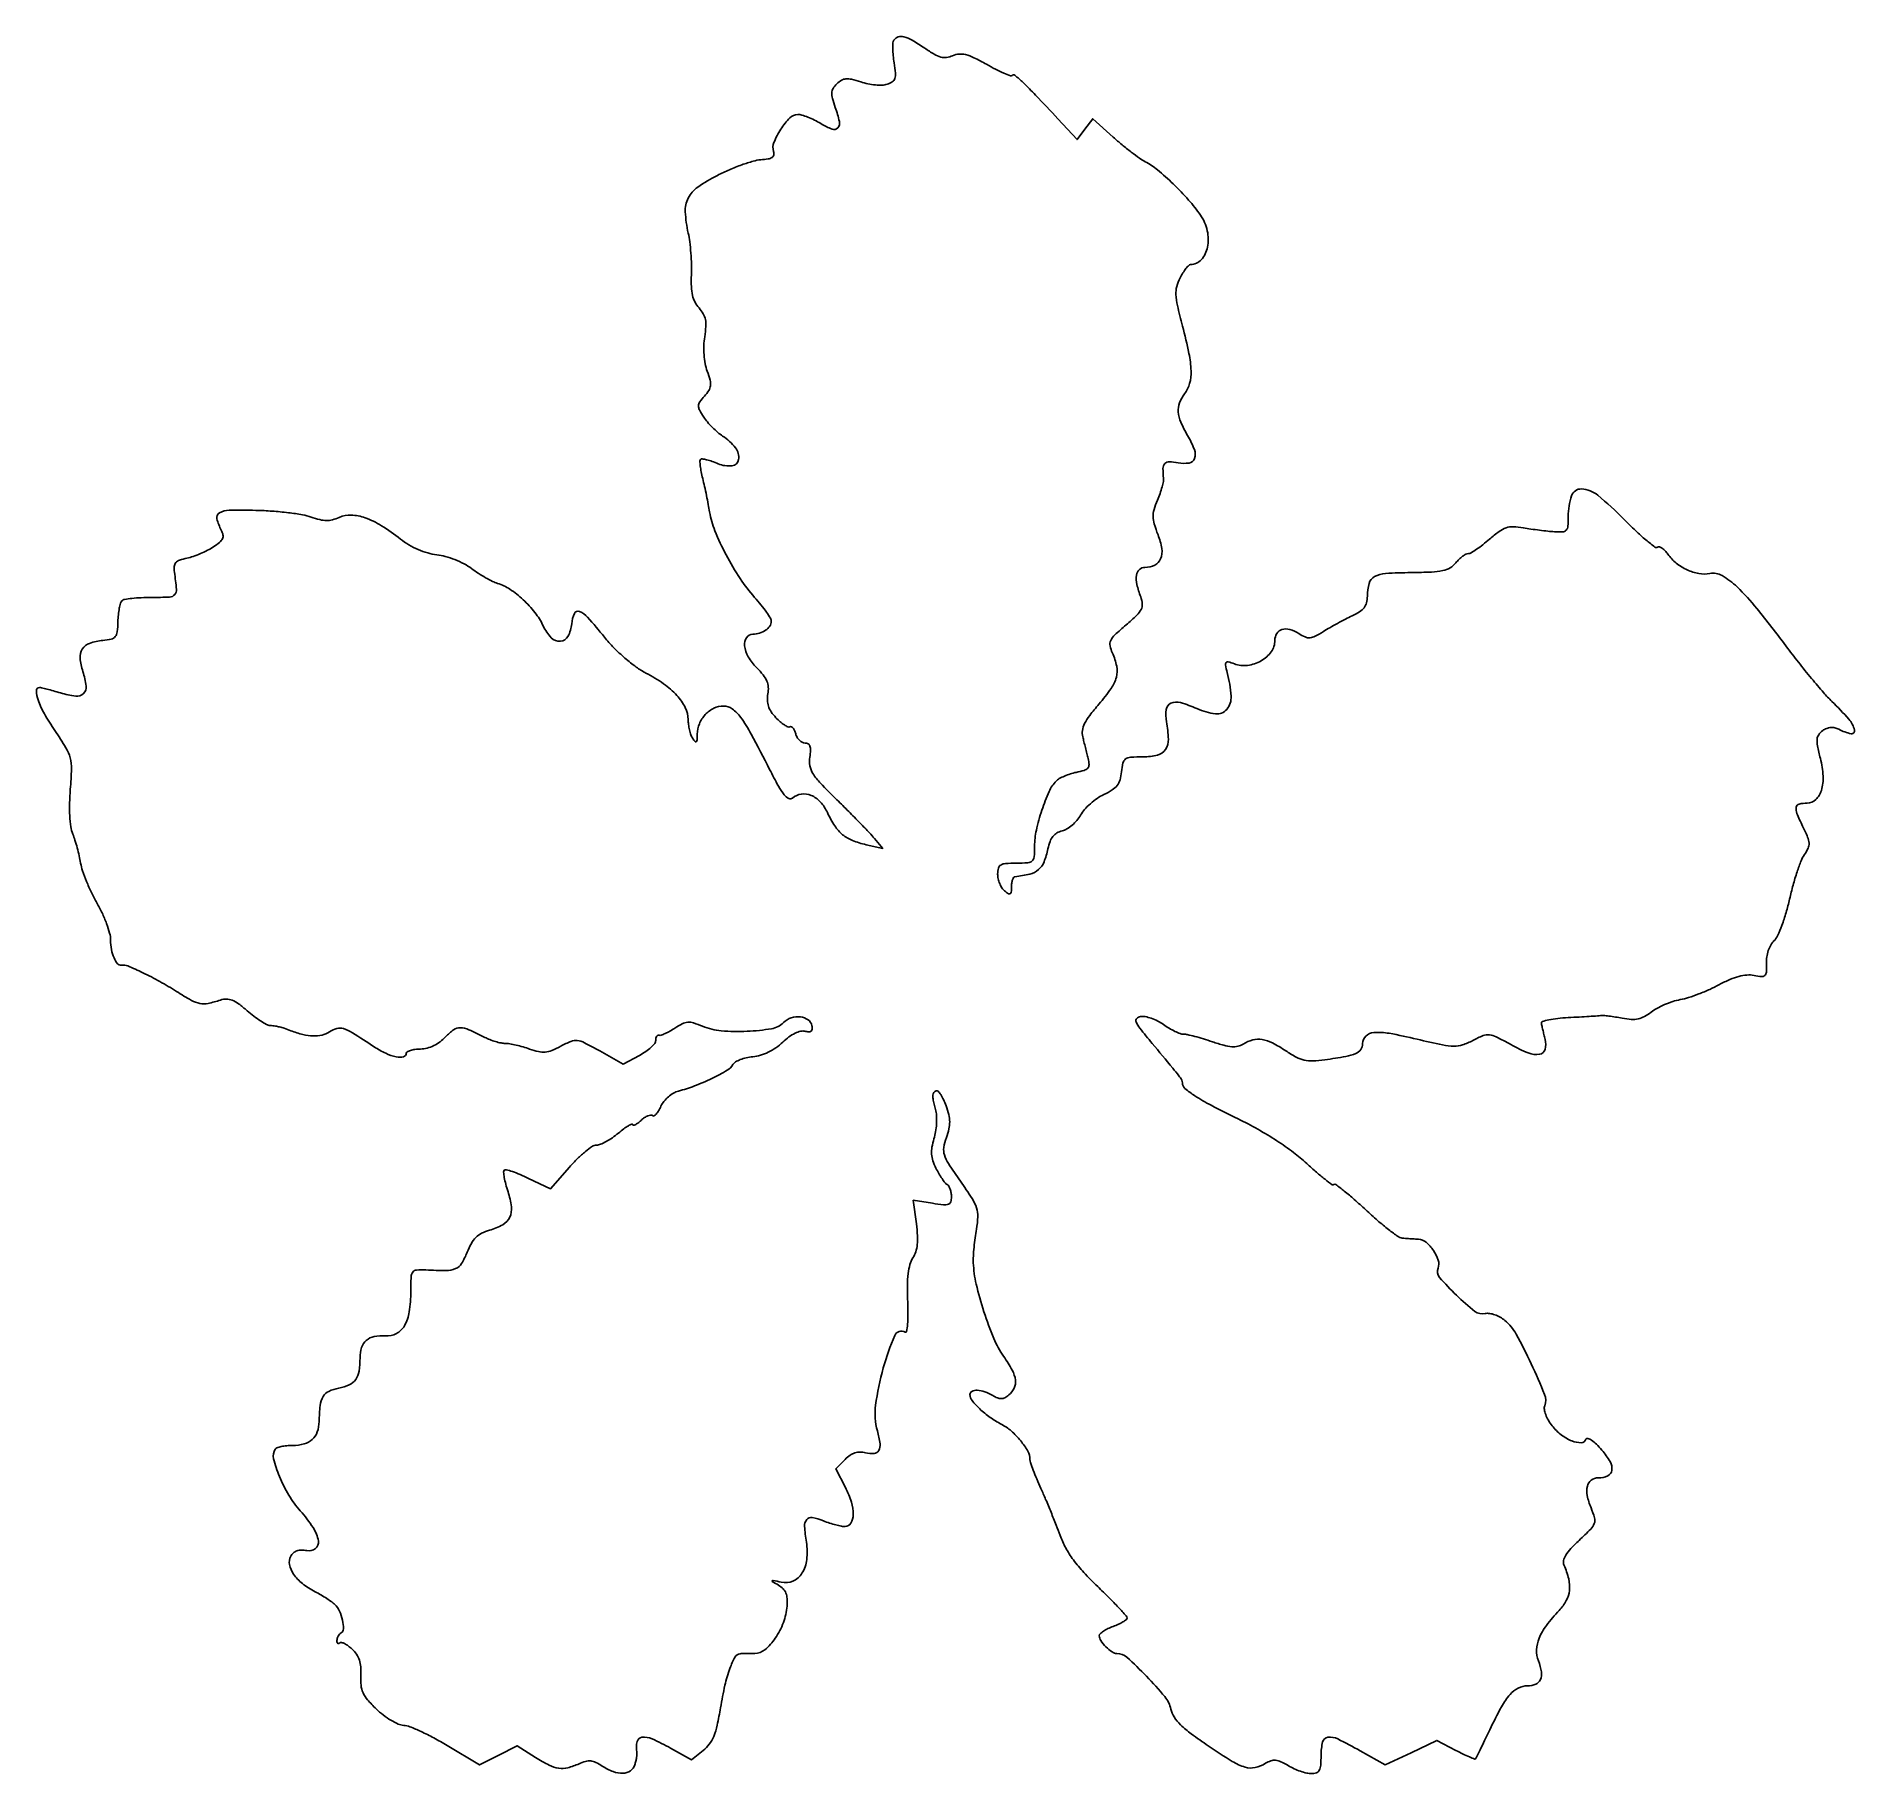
# Model space of a CAD drawing. Extents: x 0 to 393, y 0 to 376.
import ezdxf

# ---------------------------------------------------------------- set-up
doc = ezdxf.new("R2010")
doc.units = 0

msp = doc.modelspace()

# ---------------------------------------------------------------- linework, layer by layer
msp.add_lwpolyline([(185.537498, 375.060672, 0.122416), (185.347736, 374.468181, 0.019259), (185.313408, 373.234629, 0.020413), (185.390072, 371.747649, 0.01656), (185.58986, 370.16341, -0.016592), (185.871911, 367.925681, -0.101389), (185.744838, 366.773935, -0.169884), (185.204812, 366.061391, -0.069708), (184.09568, 365.530368, -0.071121), (183.029841, 365.352531, -0.028038), (181.539718, 365.401328, -0.02706), (179.910998, 365.635678, -0.03045), (178.381495, 366.03911, 0.019171), (176.392433, 366.612016, 0.080787), (175.158578, 366.712026, 0.115684), (174.191269, 366.401435, 0.061167), (173.192749, 365.62132, 0.058318), (172.401364, 364.620144, 0.122343), (172.101685, 363.681092, 0.084829), (172.225829, 362.489578, 0.018479), (172.858174, 360.515669, -0.030887), (173.75018, 357.473517, -0.244155), (173.390712, 356.097196, -0.312434), (172.172549, 355.811031, -0.043183), (169.713708, 357.033031, 0.021693), (168.353803, 357.783319, 0.021293), (166.925646, 358.418021, 0.021747), (165.628223, 358.865523, 0.071756), (164.735302, 358.996262, 0.204356), (163.040127, 358.277467, 0.047483), (161.071738, 355.801569, 0.047805), (159.589069, 352.962405, 0.17502), (159.510776, 350.966049, -0.134748), (159.539589, 350.236031, -0.195343), (159.172194, 349.71511, -0.101329), (158.30325, 349.379338, -0.023899), (156.74988, 349.193639, 0.052525), (155.091927, 348.89854, 0.015719), (152.646227, 348.108276, 0.015573), (149.939094, 347.042319, 0.016273), (147.343658, 345.824233, 0.034446), (143.082341, 343.268649, 0.123896), (141.019619, 340.893844, 0.131917), (140.395958, 337.914219, 0.04128), (141.031358, 333.355952, -0.024204), (141.363286, 331.452153, -0.012196), (141.606304, 329.025819, -0.012082), (141.735884, 326.500768, -0.017549), (141.718072, 324.26988, 0.020319), (141.711882, 321.73923, 0.047733), (141.963328, 319.868064, 0.06187), (142.504258, 318.39786, 0.064925), (143.38189, 317.130881, -0.054463), (144.280573, 315.889619, -0.08104), (144.747244, 314.635036, -0.064788), (144.847256, 313.098361, -0.023544), (144.603848, 310.924067, 0.031655), (144.422741, 309.028947, 0.026526), (144.465256, 307.009618, 0.027167), (144.715215, 305.07375, 0.041084), (145.159743, 303.434784, -0.022414), (145.757945, 301.515614, -0.092572), (145.845888, 300.30835, -0.113797), (145.484813, 299.282783, -0.042632), (144.555985, 298.061863, 0.027655), (143.537361, 296.802911, 0.147697), (143.252754, 295.976583, 0.134103), (143.458958, 295.088672, 0.021312), (144.382129, 293.539551, 0.031335), (145.189667, 292.461011, 0.019338), (146.263252, 291.29467, 0.01937), (147.418254, 290.220018, 0.032662), (148.474933, 289.424467, -0.07986), (151.264703, 286.880119, -0.210138), (151.939775, 284.319233, -0.343141), (150.499734, 282.96909, -0.122575), (147.528065, 283.423827, 0.015597), (146.205034, 283.92876, 0.023121), (145.014993, 284.280206, 0.019859), (144.047624, 284.477524, 0.241248), (143.698164, 284.36483, 0.211192), (143.559511, 284.006428, 0.01615), (143.643637, 282.949597, 0.019977), (143.842099, 281.651233, 0.0138), (144.165462, 280.199936, -0.00645), (144.563567, 278.529262, -0.004003), (144.989796, 276.558731, -0.004015), (145.37934, 274.606821, -0.007236), (145.662578, 273, 0.056743), (146.815741, 268.88732, 0.024536), (149.220047, 263.724061, 0.024408), (152.251689, 258.59309, 0.037258), (155.408421, 254.5, -0.013676), (156.783314, 252.881131, -0.017895), (157.944099, 251.325149, -0.015584), (158.811018, 249.98445, -0.136379), (158.999218, 249.309017, -0.152949), (158.684676, 248.302496, -0.089355), (157.78374, 247.400246, -0.077135), (156.477832, 246.763087, -0.070703), (155, 246.526431, 0.248032), (153.646462, 245.780174, 0.176041), (153.239813, 244.06021, 0.10266), (154.03841, 241.657992, 0.065053), (155.843347, 239.310499, -0.026777), (157.267045, 237.72556, -0.068772), (158.058773, 236.407708, -0.086023), (158.364924, 235.112057, -0.062405), (158.269588, 233.629929, 0.056008), (158.161654, 232.230687, 0.073266), (158.392536, 230.970367, 0.067413), (158.99864, 229.753389, 0.039392), (160.019021, 228.479753, 0.02418), (160.943188, 227.586739, 0.035784), (161.841062, 226.906479, 0.039253), (162.60458, 226.490985, 0.24829), (163.03167, 226.519573, -0.256454), (163.354786, 226.536224, -0.108204), (163.707736, 226.258792, -0.069375), (164.039782, 225.717856, -0.039076), (164.29269, 224.988753, 0.066624), (164.604149, 224.228515, 0.068333), (165.10249, 223.584196, 0.075188), (165.704423, 223.149072, 0.11952), (166.319143, 223, -0.135532), (166.989402, 222.814917, -0.178332), (167.384641, 222.325158, -0.096497), (167.505086, 221.429299, -0.024396), (167.346601, 219.961175, 0.084198), (167.368734, 218.066894, 0.096619), (168.026129, 216.383592, 0.049666), (169.638805, 214.32366, 0.008096), (173.210038, 210.711175, -0.00291), (175.770115, 208.174697, -0.003209), (178.217726, 205.689562, -0.002986), (180.281724, 203.54132, -0.016348), (181.351188, 202.338398), (183.149976, 200.176797), (179.546639, 200.989481, -0.03912), (176.561011, 201.913129, -0.078682), (174.445535, 203.167639, -0.07582), (172.772876, 205.047507, -0.034171), (171.164379, 207.940266, 0.074375), (169.618922, 210.260313, 0.110389), (167.631579, 211.66355, 0.134102), (165.524689, 211.935352, 0.139497), (163.608152, 211.089758, -0.299055), (162.784029, 210.997447, -0.106692), (161.820383, 211.780244, -0.043059), (160.553915, 213.672001, -0.008547), (158.646694, 217.275559, 0.005131), (154.65144, 224.950667, 0.034608), (152.377013, 228.583286, 0.079223), (150.570874, 230.384723, 0.157785), (148.669686, 231, 0.113413), (146.581088, 230.52008, 0.092043), (144.726991, 229.153153, 0.089204), (143.442728, 227.167065, 0.097745), (142.984687, 224.921259, -0.011219), (142.94828, 223.655777, -0.194256), (142.777567, 223.288341, -0.432559), (142.508155, 223.30571, -0.029051), (142, 224, -0.058167), (141.626583, 224.758396, -0.026335), (141.310881, 225.821498, -0.025644), (141.092317, 226.991134, -0.0319), (141.015313, 228.094461, 0.115761), (140.395327, 230.668062, 0.067743), (138.590338, 233.294148, 0.055116), (135.713843, 235.833487, 0.035124), (131.888054, 238.141803, -0.039499), (129.7706, 239.444759, -0.020527), (127.340224, 241.376689, -0.019964), (124.938265, 243.626043, -0.024421), (122.888054, 245.919573, 0.0101), (119.265486, 250.213402, 0.11592), (117.477415, 251.487175, 0.407077), (116.399728, 251.050457, 0.079385), (115.817886, 248.810705, -0.096314), (115.010399, 246.082467, -0.260489), (113.380524, 245.011476, -0.224907), (111.400228, 245.781277, -0.078794), (109.630461, 248.366316, 0.055628), (107.861047, 251.225241, 0.039139), (105.298501, 254.011564, 0.039851), (102.431968, 256.279385, 0.073815), (99.755396, 257.546966, -0.041274), (98.658759, 257.981713, -0.014731), (97.171391, 258.773892, -0.014501), (95.583163, 259.742948, -0.016613), (94.125936, 260.761586, 0.040714), (92.530739, 261.765947, 0.025809), (90.53174, 262.680126, 0.025844), (88.45562, 263.381153, 0.041785), (86.625936, 263.733879, -0.042506), (84.657573, 264.116277, -0.032826), (82.597678, 264.850672, -0.031829), (80.580753, 265.879611, -0.033175), (78.739882, 267.143613, 0.027153), (74.652384, 270.023201, 0.055195), (71.116337, 271.72764, 0.073987), (68.075119, 272.316232, 0.118296), (65.490507, 271.813721, -0.043876), (64.043403, 271.302102, -0.066193), (62.717684, 271.142326, -0.057941), (61.272584, 271.328323, -0.02581), (59.433357, 271.887938, 0.044492), (57.54862, 272.385384, 0.012056), (54.492386, 272.831705, 0.012103), (50.984737, 273.17194, 0.012291), (47.48276, 273.339846, 0.009743), (41.647502, 273.36227, 0.126962), (39.57346, 272.792246, 0.333522), (39.029735, 271.528011, 0.063516), (39.980478, 269.036477, -0.076742), (40.334105, 268.031076, -0.159325), (40.226704, 267.215714, -0.109739), (39.603395, 266.421749, -0.026654), (38.2514, 265.429068, -0.027799), (36.99461, 264.702022, -0.017332), (35.45038, 263.985915, -0.01738), (33.873932, 263.383887, -0.029977), (32.520922, 263.009279, 0.030997), (30.945054, 262.569509, 0.130851), (30.13938, 262.024988, 0.16115), (29.802261, 261.22019, 0.054332), (29.842748, 259.93243, -0.01258), (30.268398, 256.241869, -0.211269), (29.882828, 255.104131, -0.198494), (28.769844, 254.585936, -0.010963), (24.850889, 254.5, 0.011996), (22.632595, 254.446772, 0.01642), (20.641554, 254.285507, 0.013183), (19.019162, 254.056843, 0.152961), (18.454032, 253.76981, 0.132258), (18.157088, 253.267951, 0.021107), (17.895639, 252.146732, 0.022114), (17.697418, 250.766703, 0.017773), (17.603144, 249.26981, -0.021158), (17.447871, 247.04452, -0.142259), (17.026748, 246.033266, -0.168201), (16.165052, 245.492668, -0.032608), (14.324471, 245.192196, 0.059248), (11.467547, 244.568358, 0.168885), (9.891616, 243.325058, 0.166281), (9.412902, 241.35764, 0.057039), (10.017611, 238.446638, -0.047215), (10.729154, 235.329368, -0.239551), (10.15265, 233.700589, -0.224511), (8.456233, 233.140919, -0.042041), (5.166077, 233.832096, 0.004137), (3.626762, 234.27944, 0.005585), (2.226801, 234.656928, 0.003874), (1.049612, 234.950577, 0.059247), (0.63398, 235, 0.423021), (-0.050271, 234.294924, 0.078118), (0.322613, 232.31219, 0.043605), (1.686433, 229.330338, 0.020147), (3.940527, 225.706169, -0.012745), (6.353525, 221.951563, -0.071968), (7.282877, 219.765829, -0.072552), (7.550958, 217.41385, -0.013071), (7.297098, 213.003788, 0.015283), (7.137346, 209.996816, 0.019504), (7.183106, 207.221804, 0.021338), (7.413348, 204.883798, 0.059936), (7.836259, 203.297619, -0.019097), (8.30637, 201.977463, -0.009988), (8.79528, 200.302087, -0.009919), (9.228821, 198.5616, -0.014968), (9.530565, 197.028635, 0.040523), (9.953226, 195.341162, 0.015367), (10.80294, 193.064065, 0.015102), (11.88286, 190.633333, 0.017851), (13.053261, 188.406909, -0.021199), (14.182297, 186.223819, -0.020367), (15.138894, 183.923973, -0.02079), (15.813983, 181.829961, -0.066341), (16.015313, 180.378273, 0.043765), (16.207726, 178.310671, 0.056781), (16.758392, 176.490021, 0.072616), (17.525635, 175.244569, 0.261522), (18.366577, 174.926015, -0.137685), (19.733532, 174.755407, -0.01171), (22.994753, 173.294197, -0.015636), (26.676843, 171.396294, -0.01488), (30.295684, 169.242029, 0.013747), (33.504171, 167.322186, 0.079841), (35.349034, 166.64378, 0.101089), (37.113744, 166.658709, 0.028531), (39.780287, 167.388088, -0.083063), (41.077662, 167.595195, -0.09343), (42.316, 167.352199, -0.064554), (43.712161, 166.573052, -0.020651), (45.565083, 165.077, 0.017102), (47.014252, 163.889857, 0.019946), (48.470546, 162.86715, 0.019337), (49.756471, 162.107316, 0.102839), (50.534796, 161.875, -0.014214), (51.681818, 161.744214, -0.026085), (52.604328, 161.562855, -0.022258), (53.594626, 161.266493, -0.007651), (55, 160.752546, 0.029841), (57.64229, 159.917116, 0.054783), (59.875637, 159.608964, 0.06771), (61.770766, 159.813588, 0.084518), (63.390833, 160.520428, -0.07858), (65.00843, 161.249025, -0.148971), (66.423804, 161.2074, -0.059186), (68.366042, 160.28495, -0.004891), (73.080432, 157.253738, 0.035682), (75.563693, 155.86514, 0.059591), (77.833811, 155.114126, 0.101537), (79.405209, 155.117156, 0.355563), (80, 155.84782, -0.276977), (80.199874, 156.180953, -0.048727), (80.903378, 156.472278, -0.040707), (81.896953, 156.688064, -0.026022), (83.075329, 156.783079, 0.056896), (84.522516, 156.990112, 0.049086), (85.963767, 157.522521, 0.047419), (87.320915, 158.348482, 0.045507), (88.518651, 159.425623, -0.0522), (90.233872, 160.927208, -0.158413), (91.696603, 161.380588, -0.101633), (93.541039, 160.97545, -0.014988), (97, 159.309846, 0.026853), (98.098545, 158.812602, 0.021275), (99.332269, 158.39166, 0.021745), (100.513061, 158.099215, 0.049066), (101.429002, 158.006161, -0.041554), (102.397339, 157.92243, -0.014343), (103.775556, 157.64592, -0.014139), (105.284214, 157.252715, -0.015936), (106.708459, 156.78846, 0.030072), (108.634224, 156.220389, 0.079394), (110.064211, 156.122615, 0.075624), (111.493929, 156.474233, 0.025478), (113.438798, 157.397107, -0.026398), (115.660641, 158.446406, -0.128087), (117.030746, 158.63061, -0.088839), (118.555574, 158.161672, -0.009135), (121.88613, 156.368744), (126.953578, 153.520192), (130.476789, 155.417567, 0.027445), (131.825619, 156.242456, 0.034959), (132.965057, 157.151955, 0.037548), (133.774456, 158.016957, 0.170921), (134, 158.657471, -0.055165), (134.055069, 159.155085, -0.092655), (134.220313, 159.540307, -0.132391), (134.46506, 159.753906, -0.187799), (134.75, 159.777616, 0.15899), (135.190088, 159.789539, 0.021364), (136.05969, 160.14207, 0.02292), (137.083648, 160.666981, 0.017454), (138.155326, 161.330593, -0.03058), (139.754477, 162.263702, -0.101287), (140.924684, 162.581494, -0.092135), (142.186806, 162.428718, -0.022745), (144.155326, 161.710837, 0.077767), (148.179565, 160.726243, 0.032759), (153.762171, 160.618847, 0.030079), (159.074131, 161.186175, 0.155961), (161.664213, 162.521355, -0.116553), (163.323599, 163.546374, -0.108872), (165.309996, 163.754494, -0.1275), (166.972726, 163.116975, -0.193043), (167.798011, 161.828393, -0.064538), (167.84215, 161.085539, -0.209572), (167.618179, 160.658166, -0.185072), (167.12643, 160.501233, -0.049713), (166.302123, 160.631244, 0.125305), (165.359464, 160.637341, 0.053431), (164.165733, 160.202133, 0.044708), (162.841444, 159.397985, 0.030775), (161.493896, 158.270759, -0.038749), (160.01737, 157.075099, -0.037961), (158.364194, 156.112392, -0.039372), (156.651949, 155.442864, -0.051218), (155, 155.122254, 0.033829), (153.602979, 154.901127, 0.0376), (152.298637, 154.497962, 0.040747), (151.257217, 153.986663, 0.1295), (150.718765, 153.437324, -0.133556), (149.489051, 152.202599, -0.017194), (146.160235, 150.437699, -0.021048), (142.377182, 148.78883, -0.030955), (138.921439, 147.69309, 0.071626), (137.84117, 147.251353, 0.04636), (136.743158, 146.46111, 0.045657), (135.788102, 145.462411, 0.061148), (135.133999, 144.39475, -0.027309), (134.625115, 143.422339, -0.050468), (134.094751, 142.706402, -0.077843), (133.625149, 142.328987, -0.338901), (133.293711, 142.372956, 0.234376), (132.921862, 142.498232, 0.064891), (132.309878, 142.332094, 0.051015), (131.578555, 141.935767, 0.034262), (130.831152, 141.347194, -0.021097), (130.127583, 140.762508, -0.04717), (129.537901, 140.395333, -0.099012), (129.153155, 140.29081, -0.434239), (129, 140.433906, 0.536999), (128.808432, 140.560839, 0.03495), (128.096212, 140.198785, 0.026509), (127.104444, 139.530163, 0.013331), (125.923275, 138.588894, -0.024405), (124.622516, 137.5986, -0.026058), (123.258813, 136.762877, -0.026831), (122.01957, 136.173326, -0.099138), (121.173275, 136.008136, 0.150743), (120.28429, 135.738615, 0.022777), (118.774055, 134.61618, 0.023816), (117.064902, 133.079487, 0.01857), (115.355425, 131.258136), (111.210849, 126.5), (106.484507, 128.795749, 0.012875), (104.634073, 129.636398, 0.019765), (102.987674, 130.258268, 0.014957), (101.638219, 130.663479, 0.267949), (101.217384, 130.550717, 0.225244), (101.070699, 130.139066, 0.018072), (101.232282, 128.966397, 0.021632), (101.549226, 127.524211, 0.014798), (102.027497, 125.916682, -0.049126), (102.762308, 122.639949, -0.144186), (102.388629, 120.381464, -0.153464), (100.873866, 118.771435, -0.058071), (97.991068, 117.568506, 0.048353), (96.318106, 116.908187, 0.077319), (95.076596, 116.008885, 0.070354), (94.091031, 114.710013, 0.033595), (93.193613, 112.810973, -0.04455), (91.988864, 110.399595, -0.154531), (90.684464, 109.274375, -0.101606), (88.644792, 108.855329, -0.013702), (84.25, 108.975301, 0.028746), (82.209025, 108.969623, 0.228421), (81.407957, 108.522175, 0.143594), (81.056076, 107.484802, 0.009683), (80.985258, 104.326618, -0.036197), (80.651567, 99.910413, -0.092966), (79.608279, 96.89584, -0.142069), (77.871372, 95.211725, -0.141429), (75.499751, 94.714346, 0.065337), (73.068393, 94.577516, 0.132313), (71.355094, 93.750314, 0.139435), (70.344541, 92.210612, 0.076079), (70, 89.959343, -0.037441), (69.78299, 87.065411, -0.116399), (69.059562, 85.261785, -0.135361), (67.681383, 84.127789, -0.05856), (65.39413, 83.414161, 0.06419), (63.241302, 82.715878, 0.15095), (62.008351, 81.586706, 0.105557), (61.374552, 79.669866, 0.022887), (61.152959, 76.170095, -0.079664), (60.75195, 73.921183, -0.125677), (59.674609, 72.296351, -0.118456), (57.896283, 71.326123, -0.066004), (55.436572, 71, 0.022676), (54.129219, 70.940678, 0.029604), (52.945737, 70.761959, 0.030091), (52.011533, 70.504182, 0.173672), (51.617209, 70.189649, 0.203137), (51.301815, 68.141024, 0.034989), (52.557653, 64.326047, 0.036986), (54.593604, 60.236297, 0.047896), (57.066377, 56.855898, -0.036456), (59.84144, 53.2386, -0.105495), (60.980507, 50.313143, -0.275743), (60.340786, 48.697532, -0.214331), (58.464591, 48.25152, 0.047193), (57.280219, 48.363858, 0.085758), (56.324686, 48.199001, 0.099935), (55.577745, 47.750089, 0.084962), (55.01215, 47.022703, 0.174905), (54.748939, 45.221333, 0.100263), (55.616599, 43.175251, 0.075276), (57.525225, 41.131404, 0.048057), (60.261808, 39.364614, -0.012081), (61.546095, 38.66065, -0.01172), (62.808152, 37.888594, -0.011704), (63.885526, 37.15806, -0.041809), (64.520292, 36.620325, -0.087363), (65.536443, 35.16679, -0.053847), (66.210975, 33.186143, -0.056151), (66.41152, 31.34452, -0.258942), (65.90612, 30.441979, 0.076782), (65.559406, 30.14587, 0.053294), (65.266173, 29.721098, 0.052888), (65.06707, 29.23953, 0.071714), (65, 28.774316, 0.055262), (65.042469, 28.391237, 0.166336), (65.178144, 28.170183, 0.256101), (65.376099, 28.132269, 0.118857), (65.606449, 28.273116, -0.263711), (65.980163, 28.37643, -0.053871), (66.648309, 28.129808, -0.043833), (67.457299, 27.635091, -0.028399), (68.301595, 26.933648, -0.057295), (69.257444, 25.813241, -0.069191), (69.863008, 24.571315, -0.06083), (70.155111, 23.084615, -0.03287), (70.167776, 21.21656, 0.040042), (70.212472, 19.099092, 0.082888), (70.64694, 17.507885, 0.070085), (71.629567, 15.981188, 0.022302), (73.489945, 14.009745, 0.02884), (75.024163, 12.685389, 0.028787), (76.701496, 11.545495, 0.030056), (78.277693, 10.726424, 0.091702), (79.445241, 10.44533, -0.081382), (80.787159, 10.151201, -0.013845), (83.200271, 9.114225, -0.014792), (85.991295, 7.720496, -0.012698), (88.843208, 6.094735), (95.830563, 1.872912), (99.908466, 3.953303), (103.986369, 6.033694), (107.973313, 3.516847, 0.022222), (110.958983, 1.812672, 0.082578), (113.015037, 1.155326, 0.10081), (114.949905, 1.264339, 0.042602), (117.411983, 2.141851, -0.040998), (118.80096, 2.641914, -0.091015), (119.918011, 2.733826, -0.086267), (121.032351, 2.423572, -0.034111), (122.423853, 1.641851, 0.053729), (124.798932, 0.42736, 0.100703), (126.918332, 0.075324, 0.143742), (128.516877, 0.608009, 0.165558), (129.467132, 1.896442, 0.018152), (129.686279, 2.685115, 0.018227), (129.847302, 3.486536, 0.018384), (129.936245, 4.19398, 0.066498), (129.916098, 4.646442, -0.097687), (129.955784, 6.919438, -0.321218), (131.005332, 7.871951, -0.136317), (133.213856, 7.525481, -0.020774), (137.231667, 5.494083), (141.715239, 2.988167), (144.267562, 4.995824, 0.067143), (145.593974, 6.363192, 0.062645), (146.547693, 8.06428, 0.042323), (147.299315, 10.48324, 0.012895), (148.027515, 14.251741, -0.014391), (148.980388, 19.104916, -0.030968), (150.049776, 22.760819, -0.037397), (151.163108, 25.245557, -0.256353), (152.25, 25.946665, -0.011493), (152.681913, 25.967417, -0.002048), (153.490104, 25.984333, -0.002213), (154.437538, 25.996087, -0.001995), (155.418441, 26, 0.177691), (157.628903, 26.811172, 0.066994), (159.868568, 29.295838, 0.060537), (161.626589, 32.682021, 0.069044), (162.423257, 36.243383, 0.036051), (162.439665, 37.862301, 0.080846), (162.168253, 39.057613, 0.09539), (161.569907, 39.981279, 0.066376), (160.595787, 40.758131, -0.00269), (159.221161, 41.593432, -0.462651), (159.197881, 41.744667, -0.273808), (159.39269, 41.809738, -0.001908), (161.169203, 41.420002, 0.158726), (163.697225, 41.661016, 0.151212), (165.657132, 43.345702, 0.112946), (166.693692, 46.316776, 0.067428), (166.603778, 50.076373, -0.022749), (166.214108, 53.507814, -0.187835), (166.67517, 54.978697, -0.279105), (167.871025, 55.417031, -0.047306), (170.303497, 54.697603, 0.015519), (171.637329, 54.2091, 0.015423), (173.001652, 53.80317, 0.015459), (174.214358, 53.522506, 0.056431), (175, 53.456536, 0.259068), (176.252472, 54.200439, 0.131349), (176.750643, 56.024226, 0.077813), (176.33897, 58.750546, 0.041665), (175.046032, 61.909769), (172.973084, 65.973084), (175.001772, 68.001772, -0.046598), (176.053284, 68.873644, -0.071296), (177.114439, 69.395157, -0.076605), (178.221027, 69.575473, -0.063716), (179.406135, 69.434203, 0.077021), (181.279591, 69.261043, 0.258002), (182.284047, 69.900008, 0.162748), (182.550638, 71.394074, 0.030837), (181.971959, 74.139387, -0.101458), (181.594444, 79.750657, -0.034643), (183.258205, 87.780548, -0.032353), (185.729983, 94.807329, -0.459057), (187.970766, 95.518067, 0.53199), (188.302942, 95.668104, 0.021203), (188.501954, 97.235079, 0.021153), (188.593573, 99.434701, 0.011006), (188.53127, 102.180775, -0.012669), (188.465017, 105.60255, -0.028156), (188.627195, 108.203515, -0.037279), (189.012439, 110.173777, -0.078265), (189.652444, 111.592315, 0.066614), (190.284978, 112.911824, 0.052665), (190.613278, 114.461657, 0.040566), (190.656728, 116.399102, 0.018307), (190.414783, 118.930863), (189.733551, 124.066242), (193.866776, 123.405313, 0.011591), (196.296006, 123.074413, 0.110571), (197.330396, 123.186613, 0.240608), (197.833693, 123.705381, 0.074644), (198, 124.813175, 0.041442), (197.930728, 125.647514, 0.043617), (197.724851, 126.44431, 0.047776), (197.42305, 127.09292, 0.122161), (197.063324, 127.460864, -0.087393), (196.610643, 127.864281, -0.017502), (195.968168, 128.738939, -0.018008), (195.284352, 129.82355, -0.015945), (194.650466, 130.998838, -0.036004), (193.980388, 132.625451, -0.063009), (193.701484, 134.053059, -0.060554), (193.781877, 135.543764, -0.030746), (194.222261, 137.372533, 0.033043), (194.575721, 138.8705, 0.025033), (194.770563, 140.548423, 0.025562), (194.793661, 142.148451, 0.052354), (194.617196, 143.389078, -0.006678), (194.060339, 145.740332, -0.060712), (193.957505, 146.787177, -0.168595), (194.173766, 147.366275, -0.140307), (194.718829, 147.73961, -0.29293), (195.134121, 147.634379, -0.041754), (195.705766, 146.91173, -0.036619), (196.308599, 145.840525, -0.023106), (196.858557, 144.51461, -0.027929), (197.434849, 142.591361, -0.056999), (197.625469, 141.029046, -0.058264), (197.456845, 139.486194, -0.030439), (196.910447, 137.628891, 0.047024), (196.354093, 135.476955, 0.118089), (196.476456, 133.871559, 0.067058), (197.374382, 131.989112, 0.008178), (199.944679, 128.19437, -0.010027), (202.450924, 124.464563, -0.062462), (203.443861, 122.392313, -0.091636), (203.709993, 120.494379, -0.034409), (203.40805, 117.815479, 0.012684), (203.114298, 115.943636, 0.009736), (202.88537, 113.886422, 0.009864), (202.746621, 111.952579, 0.02295), (202.737896, 110.5, 0.048291), (203.3644, 105.935139, 0.020214), (205.04165, 99.9522, 0.020082), (207.17842, 94.168668, 0.053038), (209.291952, 90.300214, -0.026175), (211.152118, 87.291081, -0.092128), (211.859781, 85.138349, -0.145927), (211.592624, 83.439109, -0.108503), (210.418799, 81.932609, -0.050633), (209.540413, 81.342514, -0.114309), (208.770876, 81.135545, -0.107329), (207.957339, 81.282519, -0.041443), (206.932368, 81.810164, 0.052669), (205.227499, 82.640042, 0.077479), (203.595388, 82.959209, 0.123861), (202.447684, 82.716986, 0.286562), (202, 82, 0.17198), (202.450928, 80.727787, 0.033674), (204.129514, 78.920811, 0.03413), (206.361957, 77.090799, 0.035309), (208.798319, 75.604293, -0.061635), (210.934331, 74.14183, -0.041245), (212.98771, 72.002391, -0.04153), (214.533306, 69.740382, -0.129824), (215, 67.973258, 0.082411), (215.112738, 67.293903, 0.007521), (215.692796, 65.674428, 0.009571), (216.455224, 63.755107, 0.00735), (217.358455, 61.688075, -0.005892), (218.393163, 59.338855, -0.003645), (219.556326, 56.555247, -0.003655), (220.665261, 53.788562, -0.006565), (221.528697, 51.5, 0.038887), (222.730215, 48.847849, 0.033094), (224.386801, 46.259205, 0.02791), (226.640306, 43.5357, 0.015449), (229.670242, 40.460255, -0.005886), (232.096052, 38.090413, -0.008962), (234.140633, 35.970766, -0.004288), (235.815305, 34.139915, -0.185148), (236, 33.658235, -0.230172), (235.826404, 33.301113, -0.030878), (235.11875, 32.812674, -0.030547), (234.14918, 32.306274, -0.021208), (233, 31.850155, 0.027088), (231.851188, 31.378479, 0.037196), (230.88125, 30.825559, 0.040974), (230.191177, 30.273921, 0.206493), (230, 29.830746, 0.153047), (230.331194, 28.774089, 0.044172), (231.441087, 27.444983, 0.044159), (232.766686, 26.33187, 0.153751), (233.820418, 26, -0.185867), (235.960995, 25.175803, -0.016196), (240.232455, 21.054834, -0.019038), (244.190324, 16.657671, -0.120223), (245.506336, 13.971151, 0.089888), (246.218645, 12.265004, 0.054564), (247.604166, 10.564942, 0.035513), (249.898857, 8.604643, 0.01111), (253.599275, 5.997608, 0.009669), (258.788365, 2.655446, 0.064484), (261.583891, 1.393364, 0.127799), (263.721825, 1.305525, 0.086487), (265.993047, 2.22773, -0.057374), (267.134897, 2.770357, -0.108139), (268.143901, 2.885436, -0.083634), (269.278193, 2.573025, -0.024486), (270.88377, 1.72773, 0.027304), (272.157355, 1.066354, 0.023239), (273.565034, 0.507521, 0.023891), (274.89616, 0.11946, 0.059042), (275.904292, 0, 0.084846), (276.993997, 0.186255, 0.189629), (277.619018, 0.727166, 0.103966), (277.925291, 1.810934, 0.017059), (278, 4, -0.059652), (278.345372, 6.884583, -0.315274), (279.476188, 7.879694, -0.143918), (281.621745, 7.500248, -0.013223), (286.451373, 4.940534), (291.872449, 1.881068), (297.464733, 4.526642), (303.057017, 7.172215), (307.14862, 5.039553, 0.00719), (308.731509, 4.243236, 0.011797), (310.096128, 3.620473, 0.005487), (311.244486, 3.143641, 0.355839), (311.437035, 3.203445, 0.032416), (311.572041, 3.438633, 0.000324), (312.423131, 5.175387, 0.001059), (313.398097, 7.178926, 0.000686), (314.517583, 9.5, -0.01197), (317.048327, 14.457953, -0.053624), (318.894891, 17.139473, -0.098344), (320.649335, 18.513917, -0.11766), (322.686372, 19, 0.09894), (324.461113, 19.354658, 0.193235), (325.47415, 20.34931, 0.145078), (325.682897, 22.015364, 0.049997), (325.044197, 24.383753, -0.101309), (324.652658, 26.788665, -0.087575), (325.199793, 29.291251, -0.064406), (326.782306, 32.064302, -0.027765), (329.538067, 35.317997, 0.065727), (331.079475, 37.445547, 0.097992), (331.757333, 39.634128, 0.086469), (331.589573, 42.115141, 0.041629), (330.573888, 45.147202, -0.160934), (330.488953, 46.117501, -0.079865), (330.965264, 47.272276, -0.050515), (332.04281, 48.685182, -0.017933), (333.847254, 50.479001, 0.010704), (336.356839, 52.902705, 0.108106), (337.131434, 54.12183, 0.157753), (337.178331, 55.364569, 0.030152), (336.424731, 57.525902, -0.047716), (335.60884, 60.159541, -0.110822), (335.641082, 62.21528, -0.174407), (336.48632, 63.500434, -0.162326), (337.984544, 64, 0.104606), (340.045526, 64.435952, 0.260815), (340.938579, 65.626378, 0.166534), (340.563255, 67.510063, 0.046165), (338.789511, 70, 0.021546), (337.587722, 71.278894, 0.043981), (336.522221, 72.15022, 0.072085), (335.727031, 72.537927, 0.398698), (335.336759, 72.349867, -0.307224), (334.281916, 71.610006, -0.099034), (332.304765, 71.973682, -0.070001), (329.973798, 73.305536, -0.061817), (327.987886, 75.279401, -0.036968), (327.197672, 76.456899, -0.041354), (326.622744, 77.695759, -0.045518), (326.323463, 78.816884, -0.134884), (326.400887, 79.602313, 0.190701), (326.375303, 82.045818, 0.012338), (323.475186, 88.681657, 0.016672), (320.228388, 95.072813, 0.091444), (317.787741, 98.055648, 0.048245), (316.767535, 98.762998, 0.043653), (315.596626, 99.289518, 0.046322), (314.45663, 99.571819, 0.095189), (313.541198, 99.535517, -0.22715), (311.305436, 100.029094, -0.025828), (307.291408, 103.518851, -0.024836), (303.662965, 107.38381, -0.274227), (303.320433, 109.392651, 0.172564), (303.362463, 111.097657, 0.070169), (302.322995, 113.210416, 0.069656), (300.725398, 114.972707, 0.160173), (299.08102, 115.625, -0.001491), (298.177231, 115.681993, -0.001115), (297.181422, 115.75, -0.001126), (296.24364, 115.818268, -0.002572), (295.536586, 115.875, -0.134743), (294.671466, 116.193818, -0.009914), (292.625626, 117.71952, -0.013234), (290.236699, 119.679468, -0.00963), (287.681939, 121.978686, 0.007487), (285.195856, 124.235455, 0.012381), (283.022896, 126.055899, 0.006008), (281.178368, 127.489141, 0.374678), (280.796292, 127.462958, -0.36782), (280.420241, 127.43263, -0.008281), (278.860586, 128.596303, -0.014624), (277.007279, 130.116003, -0.008866), (274.900939, 132.015437, 0.027244), (272.033482, 134.416238, 0.016577), (268.408304, 136.946847, 0.015623), (264.318679, 139.426347, 0.015041), (260.030856, 141.67888, -0.006422), (254.21554, 144.607087, -0.023858), (250.670593, 146.669971, -0.034996), (248.550721, 148.26382, -0.217365), (248, 149.470778, 0.134447), (247.832737, 150.081576, 0.030065), (247.221758, 150.984892, 0.0093), (245.897567, 152.644676, 0.000464), (241.451156, 158, -0.005362), (238.782779, 161.27866, -0.066219), (237.956725, 162.656207, -0.303772), (238.090372, 163.38279, -0.162738), (238.936267, 163.819325, -0.087931), (239.930651, 163.797799, -0.035447), (241.245004, 163.436983, -0.033698), (242.638561, 162.83766, -0.036329), (243.902643, 162.069325, 0.020836), (245.119257, 161.277253, 0.022267), (246.371462, 160.607864, 0.022531), (247.492589, 160.132092, 0.089307), (248.226232, 160, -0.055814), (249.049361, 159.907829, -0.008637), (250.646135, 159.516566, -0.00954), (252.52055, 158.984357, -0.008166), (254.473682, 158.354267, 0.015171), (256.96309, 157.589498, 0.048246), (258.676375, 157.293106, 0.072741), (259.987763, 157.385506, 0.08588), (261.138252, 157.854267, -0.075419), (263.208415, 158.748357, -0.103741), (265.226847, 158.850174, -0.080203), (267.487663, 158.109974, -0.030104), (270.361289, 156.400466, 0.024958), (272.602186, 155.035973, 0.068067), (274.335029, 154.381525, 0.067357), (276.190477, 154.212811, 0.024062), (278.843424, 154.457426, 0.008748), (283.345915, 155.172747, 0.057713), (285.527419, 155.824567, 0.138873), (286.59912, 156.694098, 0.154509), (287, 157.960399, -0.205071), (287.69488, 159.583395, -0.171921), (289.416896, 160.354919, -0.066052), (292.739218, 160.184643, -0.012022), (298.786238, 158.913691, 0.005256), (304.307367, 157.675034, 0.047223), (306.768512, 157.388735, 0.088044), (308.615204, 157.675782, 0.039681), (310.872553, 158.65464, -0.025854), (313.074776, 159.682764, -0.124558), (314.433787, 159.870465, -0.089897), (315.930543, 159.423971, -0.009998), (319.089547, 157.742189, 0.031244), (322.85154, 155.94004, 0.13454), (325.293558, 155.653515, 0.295339), (326.46957, 156.695466, 0.130057), (326.497272, 158.866892, -0.001716), (326.235168, 159.926586, -0.001838), (325.98636, 160.964099, -0.00174), (325.778937, 161.857167, -0.008657), (325.672881, 162.361127, -0.384763), (325.896084, 162.729714, -0.021321), (327.313284, 163.09016, -0.024025), (329.211755, 163.393376, -0.01419), (331.5, 163.581341, 0.001046), (333.870981, 163.713481, 0.001381), (336.03125, 163.844402, 0.000992), (337.84168, 163.962749, 0.013496), (338.5, 164.024981, -0.052926), (339.093869, 164.03418, -0.007807), (340.289776, 163.907083, -0.008732), (341.703048, 163.709426, -0.007407), (343.188599, 163.452532, 0.03057), (345.14685, 163.206611, 0.067919), (346.643463, 163.314287, 0.073563), (347.98145, 163.80924, 0.041359), (349.429899, 164.766199, -0.042564), (350.677684, 165.586277, -0.022873), (352.336863, 166.38903, -0.022615), (354.115593, 167.057869, -0.032791), (355.7413, 167.47105, 0.031545), (357.514197, 167.916944, 0.014222), (359.777803, 168.712338, 0.014016), (362.128231, 169.690549, 0.018584), (364.204413, 170.71809, -0.021426), (366.476491, 171.826557, -0.037913), (368.444784, 172.512328, -0.046273), (370.171254, 172.803337, -0.068093), (371.704413, 172.708977, 0.025934), (373.368408, 172.464993, 0.22041), (374.062215, 172.710535, 0.191702), (374.379005, 173.423832, 0.019198), (374.380438, 175.324859, -0.046546), (374.457133, 176.708174, -0.044083), (374.787746, 178.079846, -0.046518), (375.324051, 179.288576, -0.074134), (376.014744, 180.181169, 0.09424), (376.794126, 181.276041, 0.018059), (377.736076, 183.537976, 0.018663), (378.653951, 186.297056, 0.016232), (379.411721, 189.247805, -0.012365), (380.155104, 192.238318, -0.013287), (381.029625, 195.116901, -0.012907), (381.907727, 197.542583, -0.059538), (382.612132, 198.856628, 0.044261), (383.41517, 200.250914, 0.124914), (383.621012, 201.347561, 0.085343), (383.311562, 202.649982, 0.013977), (382.223815, 205.012426, -0.016504), (380.968835, 207.774737, -0.147154), (380.835488, 209.087527, -0.289069), (381.488065, 209.782735, -0.063641), (383.188105, 210, 0.193304), (385.068081, 210.755024, 0.130065), (386.288924, 212.753774, 0.087133), (386.649305, 215.851425, 0.047202), (386.065419, 219.654479, -0.011339), (385.439877, 222.400237, -0.071354), (385.355582, 223.830848, -0.133746), (385.708745, 224.799767, -0.081173), (386.569966, 225.674819, -0.05667), (387.43871, 226.170099, -0.08101), (388.298197, 226.383408, -0.082472), (389.169351, 226.310961, -0.061039), (390.072399, 225.961253, 0.073123), (392.714958, 225.010365, 0.551301), (393.46206, 225.792429, 0.120034), (392.216209, 228.161894, 0.018958), (388.56165, 232, -0.020586), (386.759775, 233.904746, -0.006066), (384.156106, 236.96875, -0.006078), (381.308974, 240.489064, -0.006503), (378.612669, 244, 0.008596), (372.334197, 252.104907, 0.033476), (368.044012, 256.773252, 0.057681), (364.784413, 259.227763, 0.18173), (362.131867, 259.684876, -0.091512), (359.777649, 259.669887, -0.064007), (357.239528, 260.466126, -0.061577), (354.884682, 261.925576, -0.069812), (353.067845, 263.861894, 0.037358), (352.458508, 264.601904, 0.054374), (351.811783, 265.145104, 0.069426), (351.225347, 265.429358, 0.220023), (350.803001, 265.378248, -0.312078), (350.242312, 265.407107, -0.009434), (348.323127, 266.944196, -0.015546), (346.05897, 268.951147, -0.009726), (343.530186, 271.431809, 0.025448), (337.923443, 276.596251, 0.16299), (334.374216, 277.97423, 0.335443), (332.235845, 276.510974, 0.081026), (331.5, 272, -0.019512), (331.418216, 269.905034, -0.166732), (331.050507, 269.055439, -0.198391), (330.272601, 268.689014, -0.029369), (328.5, 268.707103, -0.00971), (327.084391, 268.832491, -0.004721), (325.281404, 269.044784, -0.00468), (323.408284, 269.301125, -0.006736), (321.755844, 269.565827, 0.034843), (319.594171, 269.78851, 0.089816), (318.047228, 269.560789, 0.077539), (316.547217, 268.77972, 0.021425), (314.471048, 267.108724, -0.013654), (313.038043, 265.91822, -0.017793), (311.660591, 264.913188, -0.01554), (310.474265, 264.163331, -0.133942), (309.875496, 264, 0.126673), (309.359319, 263.867096, 0.034143), (308.642754, 263.405505, 0.03229), (307.873412, 262.750782, 0.028536), (307.160293, 261.976187, -0.089497), (305.924014, 260.923771, -0.078437), (304.34067, 260.309351, -0.042706), (301.901619, 259.994812, -0.008482), (297.5, 259.880662, 0.013257), (291.977238, 259.684658, 0.108619), (289.567714, 258.996022, 0.203633), (288.403837, 257.53973, 0.066821), (288.015313, 254.76342, -0.061005), (287.834974, 253.356154, -0.10186), (287.315082, 252.286276, -0.086185), (286.344139, 251.393472, -0.034081), (284.75, 250.515507, 0.009917), (283.288287, 249.800181, 0.005883), (281.573437, 248.892734, 0.005886), (279.88359, 247.946955, 0.010084), (278.5, 247.113473, -0.020507), (276.719162, 246.090651, -0.10048), (275.60944, 245.771487, -0.123176), (274.578024, 245.943609, -0.037654), (273.169212, 246.687374, 0.070187), (271.21019, 247.564277, 0.141772), (269.533724, 247.562709, 0.18877), (268.422662, 246.707948, 0.136309), (268, 245.186372, -0.157084), (267.216267, 242.753299, -0.106341), (265.039559, 240.782996, -0.099679), (262.109767, 239.795552, -0.120703), (259.235806, 240.124227, 0.021086), (257.891293, 240.557798, 0.297068), (257.430846, 240.411446, 0.225873), (257.300851, 239.883043, 0.013307), (257.687189, 238.230646, -0.04658), (258.522761, 233.156203, -0.194608), (257.584349, 230.269506, -0.254363), (255.14372, 229.311856, -0.074988), (251.13976, 230.436977, 0.035735), (247.591978, 231.740846, 0.173493), (245.485526, 231.608362, 0.264787), (244.471998, 230.266029, 0.078782), (244.547219, 227.599996, -0.039455), (244.951365, 223.822256, -0.154795), (244.31272, 221.596655, -0.186378), (242.600771, 220.385631, -0.061865), (239.495971, 220, 0.014497), (236.780593, 219.921255, 0.137945), (235.693457, 219.54628, 0.187746), (235.126933, 218.706211, 0.031497), (234.813358, 216.752937, -0.047101), (234.484288, 215.045017, -0.094608), (233.860993, 213.827423, -0.084999), (232.783764, 212.844956, -0.032561), (231.002692, 211.86098, 0.04132), (229.548807, 211.024238, 0.029664), (228.072247, 209.868469, 0.030151), (226.789969, 208.590474, 0.055228), (225.937821, 207.387814, -0.049388), (225.160807, 206.263659, -0.039946), (224.125218, 205.223798, -0.041396), (223.002251, 204.413832, -0.077729), (221.968515, 203.992568, 0.073403), (220.822187, 203.536878, 0.093856), (219.963634, 202.795826, 0.079243), (219.339045, 201.688073, 0.038396), (218.890737, 200.120147, -0.043646), (218.044947, 197.275231, -0.123676), (216.846787, 195.605117, -0.115314), (214.946262, 194.633096, -0.035387), (211.75, 194.076511, 0.228544), (211.46173, 193.899361, 0.060497), (211.220313, 193.399007, 0.048783), (211.054801, 192.695961, 0.033443), (211, 191.877555, -0.02153), (210.95142, 190.749908, -0.243483), (210.719951, 190.38379, -0.285199), (210.317973, 190.394365, -0.027702), (209.5, 191, -0.077115), (208.925329, 191.649764, -0.044437), (208.440625, 192.57761, -0.043151), (208.110678, 193.620767, -0.055078), (208, 194.622445, -0.061951), (208.161226, 195.918686, -0.199335), (208.6706, 196.601403, -0.118264), (209.714245, 196.925211, -0.016355), (212, 197, 0.015973), (214.549266, 197.081461, 0.172892), (215.480935, 197.482285, 0.188166), (215.90812, 198.366333, 0.01954), (216, 200.716567, -0.054946), (216.376611, 204.133321, -0.0251), (217.574365, 208.465277, -0.02395), (219.133532, 212.511141, -0.089291), (220.65408, 214.763393, -0.071715), (221.342143, 215.29264, -0.026088), (222.447181, 215.840568, -0.025232), (223.736095, 216.322339, -0.02747), (225.031233, 216.656247, 0.024787), (226.740527, 217.087168, 0.142457), (227.513612, 217.59315, 0.189947), (227.776094, 218.352438, 0.050639), (227.589269, 219.642854, 0.000032), (227.321241, 220.714705, 0.000019), (227.000971, 221.994921, 0.000019), (226.681009, 223.273494, 0.000032), (226.414036, 224.339857, -0.102275), (226.356586, 225.722115, -0.074611), (226.828718, 227.189705, -0.048153), (227.935511, 228.969162, -0.015192), (229.914036, 231.400677, 0.024806), (232.552266, 234.77333, 0.089283), (233.701355, 237.238911, 0.115399), (233.767905, 239.594371, 0.056558), (232.834018, 242.464945, -0.059396), (232.333499, 244.03355, -0.162024), (232.483776, 245.173818, -0.091239), (233.375397, 246.385804, -0.011653), (235.792992, 248.554805, 0.01316), (238.11011, 250.646297, 0.082262), (239.068272, 251.91706, 0.142995), (239.304626, 253.096105, 0.069385), (238.958974, 254.607906, -0.034435), (238.139467, 257.309899, -0.092353), (238.0565, 259.310155, -0.167904), (238.679077, 260.519464, -0.193009), (239.877555, 261, 0.114453), (242.023866, 261.497823, 0.185491), (243.282287, 262.85365, 0.136306), (243.527904, 265.069425, 0.053488), (242.708485, 268.060209, -0.019545), (241.886547, 270.419687, -0.070517), (241.640858, 271.98875, -0.076775), (241.851011, 273.493871, -0.025956), (242.599239, 275.583269, 0.01444), (243.149669, 277.015558, 0.016477), (243.590695, 278.416079, 0.015786), (243.886267, 279.621013, 0.083765), (243.914566, 280.296978, -0.032103), (243.783783, 282.434265, -0.18922), (244.189373, 283.458379, -0.215267), (245.144176, 283.857151, -0.042265), (247.038057, 283.642389, 0.086572), (249.434794, 283.583218, 0.27846), (250.614327, 284.559093, 0.178925), (250.579847, 286.511629, 0.040343), (249.103752, 289.548726, -0.031551), (247.646175, 292.418421, -0.084314), (247.105619, 294.640291, -0.107175), (247.386342, 296.588416, -0.072856), (248.468197, 298.55887, 0.097487), (249.553553, 300.787486, 0.072637), (249.864951, 303.511457, 0.044303), (249.407818, 307.310763, 0.01197), (248.010748, 313.218072, -0.007361), (246.911922, 317.68026, -0.044411), (246.584106, 320.04127, -0.078238), (246.772181, 321.792947, -0.053918), (247.496768, 323.656409, -0.019522), (248.117546, 324.746634, -0.026954), (248.763098, 325.669193, -0.025975), (249.355199, 326.349227, -0.198141), (249.73602, 326.515313, 0.207572), (252.064729, 327.58154, 0.134223), (253.415042, 330.271444, 0.105166), (253.374982, 333.857291, 0.096684), (251.891611, 337.237806, 0.029893), (249.333786, 340.492758, 0.019091), (246.00359, 343.968727, 0.018888), (242.610993, 347.01011, 0.052339), (239.948579, 348.787009, -0.03286), (238.713154, 349.543815, -0.009468), (236.907664, 350.872026, -0.009481), (234.924058, 352.4505, -0.009965), (233.034958, 354.077651), (228.569917, 358.081285), (226.874428, 355.833526), (225.17894, 353.585766), (221.042311, 358.042883, 0.002453), (216.220378, 363.18755, 0.013141), (213.505699, 365.908669, 0.015529), (211.732884, 367.492793, 0.388896), (211.133299, 367.466633, -0.29599), (210.758207, 367.386744, -0.010273), (209.309511, 367.975883, -0.016193), (207.56439, 368.795681, -0.010245), (205.58244, 369.858031, 0.014042), (202.875482, 371.282643, 0.052083), (201.067678, 371.947246, 0.082666), (199.638266, 372.066544, 0.085432), (198.264759, 371.712696, -0.074025), (196.952068, 371.342591, -0.098252), (195.717234, 371.427739, -0.066775), (194.276402, 372.033646, -0.018649), (192.211008, 373.353771, 0.017697), (189.513781, 375.084976, 0.071327), (187.710586, 375.832133, 0.144168), (186.454652, 375.786952, 0.175494)], format="xyb", close=True)

doc.saveas('drawing.dxf')
